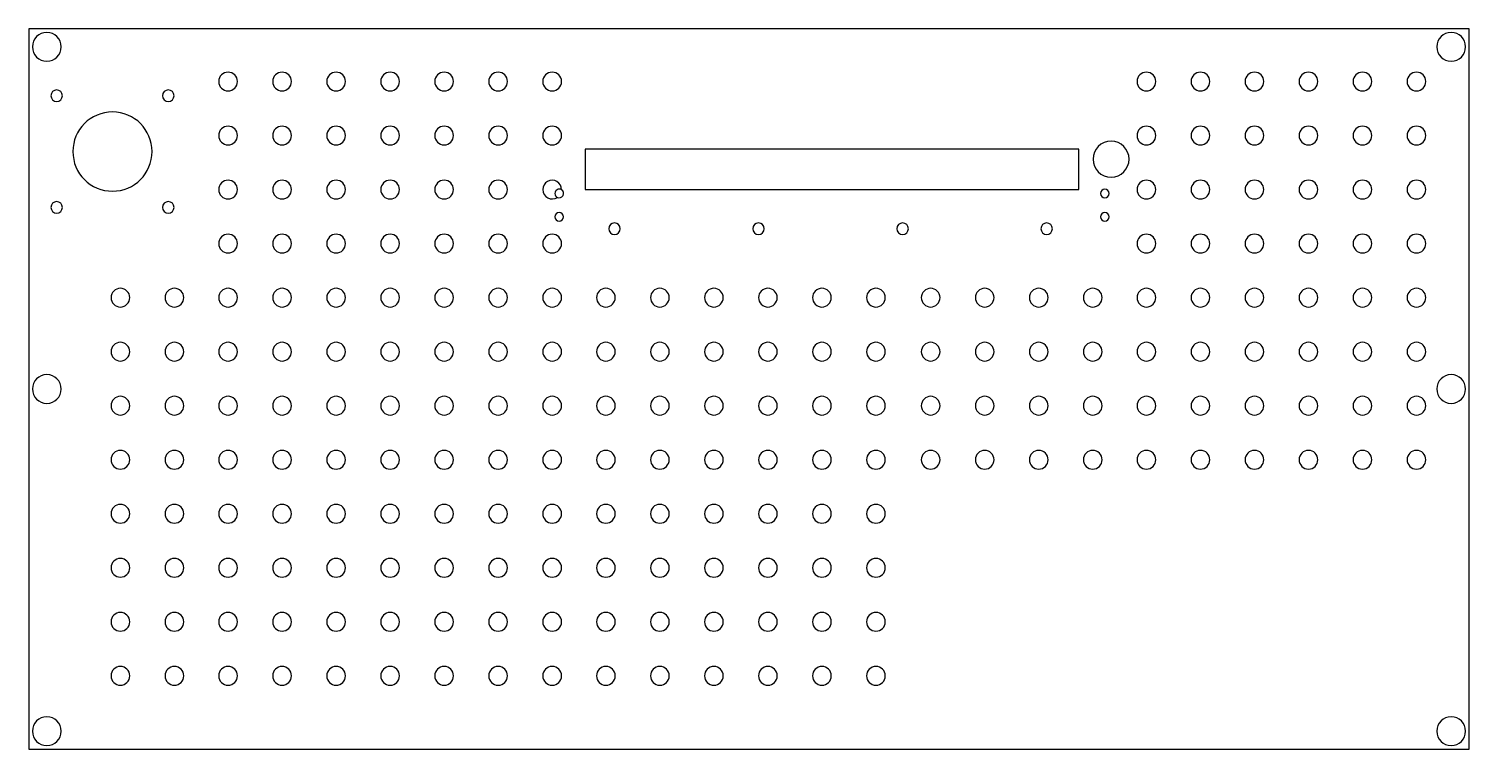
# Model space of a CAD drawing. Header units: millimetres. Extents: x 217 to 617, y -100 to 100.
import ezdxf

# ---------------------------------------------------------------- set-up
doc = ezdxf.new("R2010")
doc.units = ezdxf.units.MM
doc.layers.add('Shape2DView', color=7, linetype='CONTINUOUS')

msp = doc.modelspace()

# ---------------------------------------------------------------- linework, layer by layer
at = {"layer": 'Shape2DView'}
for p, q in [((616.95, 100), (216.95, 100)), ((216.95, 100), (216.95, -100)), ((616.95, -100), (616.95, 100)), ((508.572, 66.572), (371.409, 66.572)), ((371.409, 66.572), (371.409, 55.36)), ((508.572, 55.36), (508.572, 66.572)), ((371.409, 55.36), (508.572, 55.36)), ((216.95, -100), (616.95, -100))]:
    msp.add_line(p, q, dxfattribs=at)
for centre, major_axis, start_param, end_param in [((221.95, 95), (0, -4), 0, 6.28318), ((611.95, 95), (0, -4), 0, 6.28318), ((272.289, 85.365), (0, -2.6), 0, 6.28318), ((287.289, 85.365), (0, -2.6), 0, 6.28318), ((302.289, 85.365), (0, -2.6), 0, 6.28318), ((317.289, 85.365), (0, -2.6), 0, 6.28318), ((332.289, 85.365), (0, -2.6), 0, 6.28318), ((347.289, 85.365), (0, -2.6), 0, 6.28318), ((362.289, 85.365), (0, -2.6), 0, 6.28318), ((527.315, 85.365), (0, -2.6), 0, 6.28318), ((542.315, 85.365), (0, -2.6), 0, 6.28318), ((557.315, 85.365), (0, -2.6), 0, 6.28318), ((572.315, 85.365), (0, -2.6), 0, 6.28318), ((587.315, 85.365), (0, -2.6), 0, 6.28318), ((602.315, 85.365), (0, -2.6), 0, 6.28318), ((224.686, 81.421), (0, 1.6), 0, 6.28318), ((255.686, 81.421), (0, 1.6), 0, 6.28318), ((240.186, 65.921), (0, 11), 0, 6.28318), ((272.289, 70.365), (0, -2.6), 0, 6.28318), ((287.289, 70.365), (0, -2.6), 0, 6.28318), ((302.289, 70.365), (0, -2.6), 0, 6.28318), ((317.289, 70.365), (0, -2.6), 0, 6.28318), ((332.289, 70.365), (0, -2.6), 0, 6.28318), ((347.289, 70.365), (0, -2.6), 0, 6.28318), ((362.289, 70.365), (0, -2.6), 0, 6.28318), ((527.315, 70.365), (0, -2.6), 0, 6.28318), ((542.315, 70.365), (0, -2.6), 0, 6.28318), ((557.315, 70.365), (0, -2.6), 0, 6.28318), ((572.315, 70.365), (0, -2.6), 0, 6.28318), ((587.315, 70.365), (0, -2.6), 0, 6.28318), ((602.315, 70.365), (0, -2.6), 0, 6.28318), ((517.491, 63.82), (0, 5), 0, 6.28318), ((272.289, 55.365), (0, -2.6), 0, 6.28318), ((287.289, 55.365), (0, -2.6), 0, 6.28318), ((302.289, 55.365), (0, -2.6), 0, 6.28318), ((317.289, 55.365), (0, -2.6), 0, 6.28318), ((332.289, 55.365), (0, -2.6), 0, 6.28318), ((347.289, 55.365), (0, -2.6), 0, 6.28318), ((362.289, 55.365), (0, -2.6), 1.54797, 4.71239), ((527.315, 55.365), (0, -2.6), 0, 6.28318), ((542.315, 55.365), (0, -2.6), 0, 6.28318), ((557.315, 55.365), (0, -2.6), 0, 6.28318), ((572.315, 55.365), (0, -2.6), 0, 6.28318), ((587.315, 55.365), (0, -2.6), 0, 6.28318), ((602.315, 55.365), (0, -2.6), 0, 6.28318), ((224.686, 50.421), (0, 1.6), 0, 6.28318), ((255.686, 50.421), (0, 1.6), 0, 6.28318), ((362.289, 55.365), (0, -2.6), 4.71239, 0.590091), ((364.254, 54.287), (0, 1.2), -0.556953, -4.71239), ((364.254, 54.287), (0, 1.2), -4.71239, -3.58818), ((364.254, 54.287), (0, 1.2), -3.58818, -0.556953), ((515.754, 54.287), (0, 1.2), 0, 6.28318), ((364.254, 47.8), (0, 1.2), 0, 6.28318), ((515.754, 47.8), (0, 1.2), 0, 6.28318), ((379.607, 44.498), (0, -1.6), 0, 6.28318), ((419.607, 44.498), (0, -1.6), 0, 6.28318), ((459.607, 44.498), (0, -1.6), 0, 6.28318), ((499.607, 44.498), (0, -1.6), 0, 6.28318), ((272.289, 40.365), (0, -2.6), 0, 6.28318), ((287.289, 40.365), (0, -2.6), 0, 6.28318), ((302.289, 40.365), (0, -2.6), 0, 6.28318), ((317.289, 40.365), (0, -2.6), 0, 6.28318), ((332.289, 40.365), (0, -2.6), 0, 6.28318), ((347.289, 40.365), (0, -2.6), 0, 6.28318), ((362.289, 40.365), (0, -2.6), 0, 6.28318), ((527.315, 40.365), (0, -2.6), 0, 6.28318), ((542.315, 40.365), (0, -2.6), 0, 6.28318), ((557.315, 40.365), (0, -2.6), 0, 6.28318), ((572.315, 40.365), (0, -2.6), 0, 6.28318), ((587.315, 40.365), (0, -2.6), 0, 6.28318), ((602.315, 40.365), (0, -2.6), 0, 6.28318), ((242.379, 25.365), (0, -2.6), 0, 6.28318), ((257.379, 25.365), (0, -2.6), 0, 6.28318), ((272.289, 25.365), (0, -2.6), 0, 6.28318), ((287.289, 25.365), (0, -2.6), 0, 6.28318), ((302.289, 25.365), (0, -2.6), 0, 6.28318), ((317.289, 25.365), (0, -2.6), 0, 6.28318), ((332.289, 25.365), (0, -2.6), 0, 6.28318), ((347.289, 25.365), (0, -2.6), 0, 6.28318), ((362.289, 25.365), (0, -2.6), 0, 6.28318), ((377.199, 25.365), (0, -2.6), 0, 6.28318), ((392.199, 25.365), (0, -2.6), 0, 6.28318), ((407.199, 25.365), (0, -2.6), 0, 6.28318), ((422.199, 25.365), (0, -2.6), 0, 6.28318), ((437.199, 25.365), (0, -2.6), 0, 6.28318), ((452.199, 25.365), (0, -2.6), 0, 6.28318), ((467.405, 25.365), (0, -2.6), 0, 6.28318), ((482.405, 25.365), (0, -2.6), 0, 6.28318), ((497.405, 25.365), (0, -2.6), 0, 6.28318), ((512.405, 25.365), (0, -2.6), 0, 6.28318), ((527.315, 25.365), (0, -2.6), 0, 6.28318), ((542.315, 25.365), (0, -2.6), 0, 6.28318), ((557.315, 25.365), (0, -2.6), 0, 6.28318), ((572.315, 25.365), (0, -2.6), 0, 6.28318), ((587.315, 25.365), (0, -2.6), 0, 6.28318), ((602.315, 25.365), (0, -2.6), 0, 6.28318), ((242.379, 10.365), (0, -2.6), 0, 6.28318), ((257.379, 10.365), (0, -2.6), 0, 6.28318), ((272.289, 10.365), (0, -2.6), 0, 6.28318), ((287.289, 10.365), (0, -2.6), 0, 6.28318), ((302.289, 10.365), (0, -2.6), 0, 6.28318), ((317.289, 10.365), (0, -2.6), 0, 6.28318), ((332.289, 10.365), (0, -2.6), 0, 6.28318), ((347.289, 10.365), (0, -2.6), 0, 6.28318), ((362.289, 10.365), (0, -2.6), 0, 6.28318), ((377.199, 10.365), (0, -2.6), 0, 6.28318), ((392.199, 10.365), (0, -2.6), 0, 6.28318), ((407.199, 10.365), (0, -2.6), 0, 6.28318), ((422.199, 10.365), (0, -2.6), 0, 6.28318), ((437.199, 10.365), (0, -2.6), 0, 6.28318), ((452.199, 10.365), (0, -2.6), 0, 6.28318), ((467.405, 10.365), (0, -2.6), 0, 6.28318), ((482.405, 10.365), (0, -2.6), 0, 6.28318), ((497.405, 10.365), (0, -2.6), 0, 6.28318), ((512.405, 10.365), (0, -2.6), 0, 6.28318), ((527.315, 10.365), (0, -2.6), 0, 6.28318), ((542.315, 10.365), (0, -2.6), 0, 6.28318), ((557.315, 10.365), (0, -2.6), 0, 6.28318), ((572.315, 10.365), (0, -2.6), 0, 6.28318), ((587.315, 10.365), (0, -2.6), 0, 6.28318), ((602.315, 10.365), (0, -2.6), 0, 6.28318), ((221.95, 0), (0, -4), 0, 6.28318), ((611.95, 0), (0, -4), 0, 6.28318), ((242.379, -4.635), (0, -2.6), 0, 6.28318), ((257.379, -4.635), (0, -2.6), 0, 6.28318), ((272.289, -4.635), (0, -2.6), 0, 6.28318), ((287.289, -4.635), (0, -2.6), 0, 6.28318), ((302.289, -4.635), (0, -2.6), 0, 6.28318), ((317.289, -4.635), (0, -2.6), 0, 6.28318), ((332.289, -4.635), (0, -2.6), 0, 6.28318), ((347.289, -4.635), (0, -2.6), 0, 6.28318), ((362.289, -4.635), (0, -2.6), 0, 6.28318), ((377.199, -4.635), (0, -2.6), 0, 6.28318), ((392.199, -4.635), (0, -2.6), 0, 6.28318), ((407.199, -4.635), (0, -2.6), 0, 6.28318), ((422.199, -4.635), (0, -2.6), 0, 6.28318), ((437.199, -4.635), (0, -2.6), 0, 6.28318), ((452.199, -4.635), (0, -2.6), 0, 6.28318), ((467.405, -4.635), (0, -2.6), 0, 6.28318), ((482.405, -4.635), (0, -2.6), 0, 6.28318), ((497.405, -4.635), (0, -2.6), 0, 6.28318), ((512.405, -4.635), (0, -2.6), 0, 6.28318), ((527.315, -4.635), (0, -2.6), 0, 6.28318), ((542.315, -4.635), (0, -2.6), 0, 6.28318), ((557.315, -4.635), (0, -2.6), 0, 6.28318), ((572.315, -4.635), (0, -2.6), 0, 6.28318), ((587.315, -4.635), (0, -2.6), 0, 6.28318), ((602.315, -4.635), (0, -2.6), 0, 6.28318), ((242.379, -19.635), (0, -2.6), 0, 6.28318), ((257.379, -19.635), (0, -2.6), 0, 6.28318), ((272.289, -19.635), (0, -2.6), 0, 6.28318), ((287.289, -19.635), (0, -2.6), 0, 6.28318), ((302.289, -19.635), (0, -2.6), 0, 6.28318), ((317.289, -19.635), (0, -2.6), 0, 6.28318), ((332.289, -19.635), (0, -2.6), 0, 6.28318), ((347.289, -19.635), (0, -2.6), 0, 6.28318), ((362.289, -19.635), (0, -2.6), 0, 6.28318), ((377.199, -19.635), (0, -2.6), 0, 6.28318), ((392.199, -19.635), (0, -2.6), 0, 6.28318), ((407.199, -19.635), (0, -2.6), 0, 6.28318), ((422.199, -19.635), (0, -2.6), 0, 6.28318), ((437.199, -19.635), (0, -2.6), 0, 6.28318), ((452.199, -19.635), (0, -2.6), 0, 6.28318), ((467.405, -19.635), (0, -2.6), 0, 6.28318), ((482.405, -19.635), (0, -2.6), 0, 6.28318), ((497.405, -19.635), (0, -2.6), 0, 6.28318), ((512.405, -19.635), (0, -2.6), 0, 6.28318), ((527.315, -19.635), (0, -2.6), 0, 6.28318), ((542.315, -19.635), (0, -2.6), 0, 6.28318), ((557.315, -19.635), (0, -2.6), 0, 6.28318), ((572.315, -19.635), (0, -2.6), 0, 6.28318), ((587.315, -19.635), (0, -2.6), 0, 6.28318), ((602.315, -19.635), (0, -2.6), 0, 6.28318), ((242.379, -34.635), (0, -2.6), 0, 6.28318), ((257.379, -34.635), (0, -2.6), 0, 6.28318), ((272.289, -34.635), (0, -2.6), 0, 6.28318), ((287.289, -34.635), (0, -2.6), 0, 6.28318), ((302.289, -34.635), (0, -2.6), 0, 6.28318), ((317.289, -34.635), (0, -2.6), 0, 6.28318), ((332.289, -34.635), (0, -2.6), 0, 6.28318), ((347.289, -34.635), (0, -2.6), 0, 6.28318), ((362.289, -34.635), (0, -2.6), 0, 6.28318), ((377.199, -34.635), (0, -2.6), 0, 6.28318), ((392.199, -34.635), (0, -2.6), 0, 6.28318), ((407.199, -34.635), (0, -2.6), 0, 6.28318), ((422.199, -34.635), (0, -2.6), 0, 6.28318), ((437.199, -34.635), (0, -2.6), 0, 6.28318), ((452.199, -34.635), (0, -2.6), 0, 6.28318), ((242.379, -49.635), (0, -2.6), 0, 6.28318), ((257.379, -49.635), (0, -2.6), 0, 6.28318), ((272.289, -49.635), (0, -2.6), 0, 6.28318), ((287.289, -49.635), (0, -2.6), 0, 6.28318), ((302.289, -49.635), (0, -2.6), 0, 6.28318), ((317.289, -49.635), (0, -2.6), 0, 6.28318), ((332.289, -49.635), (0, -2.6), 0, 6.28318), ((347.289, -49.635), (0, -2.6), 0, 6.28318), ((362.289, -49.635), (0, -2.6), 0, 6.28318), ((377.199, -49.635), (0, -2.6), 0, 6.28318), ((392.199, -49.635), (0, -2.6), 0, 6.28318), ((407.199, -49.635), (0, -2.6), 0, 6.28318), ((422.199, -49.635), (0, -2.6), 0, 6.28318), ((437.199, -49.635), (0, -2.6), 0, 6.28318), ((452.199, -49.635), (0, -2.6), 0, 6.28318), ((242.379, -64.635), (0, -2.6), 0, 6.28318), ((257.379, -64.635), (0, -2.6), 0, 6.28318), ((272.289, -64.635), (0, -2.6), 0, 6.28318), ((287.289, -64.635), (0, -2.6), 0, 6.28318), ((302.289, -64.635), (0, -2.6), 0, 6.28318), ((317.289, -64.635), (0, -2.6), 0, 6.28318), ((332.289, -64.635), (0, -2.6), 0, 6.28318), ((347.289, -64.635), (0, -2.6), 0, 6.28318), ((362.289, -64.635), (0, -2.6), 0, 6.28318), ((377.199, -64.635), (0, -2.6), 0, 6.28318), ((392.199, -64.635), (0, -2.6), 0, 6.28318), ((407.199, -64.635), (0, -2.6), 0, 6.28318), ((422.199, -64.635), (0, -2.6), 0, 6.28318), ((437.199, -64.635), (0, -2.6), 0, 6.28318), ((452.199, -64.635), (0, -2.6), 0, 6.28318), ((242.379, -79.635), (0, -2.6), 0, 6.28318), ((257.379, -79.635), (0, -2.6), 0, 6.28318), ((272.289, -79.635), (0, -2.6), 0, 6.28318), ((287.289, -79.635), (0, -2.6), 0, 6.28318), ((302.289, -79.635), (0, -2.6), 0, 6.28318), ((317.289, -79.635), (0, -2.6), 0, 6.28318), ((332.289, -79.635), (0, -2.6), 0, 6.28318), ((347.289, -79.635), (0, -2.6), 0, 6.28318), ((362.289, -79.635), (0, -2.6), 0, 6.28318), ((377.199, -79.635), (0, -2.6), 0, 6.28318), ((392.199, -79.635), (0, -2.6), 0, 6.28318), ((407.199, -79.635), (0, -2.6), 0, 6.28318), ((422.199, -79.635), (0, -2.6), 0, 6.28318), ((437.199, -79.635), (0, -2.6), 0, 6.28318), ((452.199, -79.635), (0, -2.6), 0, 6.28318), ((221.95, -95), (0, -4), 0, 6.28318), ((611.95, -95), (0, -4), 0, 6.28318)]:
    msp.add_ellipse(centre, major_axis=major_axis, ratio=1, start_param=start_param, end_param=end_param, dxfattribs=at)

doc.saveas('drawing.dxf')
